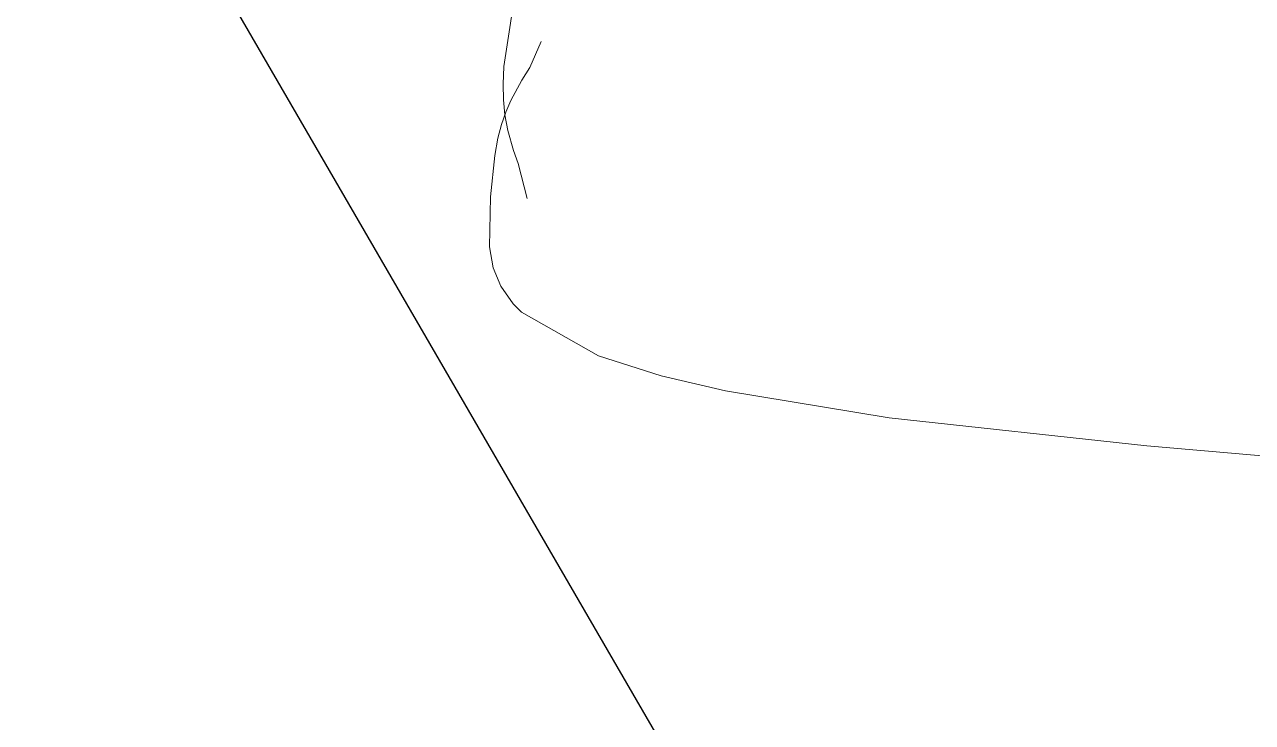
# Model space of a CAD drawing. Header units: millimetres. Extents: x 1680 to 166026, y 35966 to 91121.
# Drawn here: x 69756.6 to 70202, y 56387.6 to 56640.9 of the extents above; entities that cross this region are included whole.
import ezdxf

# ---------------------------------------------------------------- set-up
doc = ezdxf.new("R2010")
doc.units = ezdxf.units.MM
doc.linetypes.add('IMPORT-ACAD_ISO03W100', pattern=[762, 304.8, -457.2])
doc.layers.add('A-GENM', color=13, linetype='Continuous', lineweight=18)
doc.layers.add('G-IMPT', color=8, linetype='Continuous', lineweight=18)

# ---------------------------------------------------------------- blocks, each defined once
blk = doc.blocks.new('Furniture_Sofas-Armchairs_Fritz-Hansen_Alphabet-SofaT-Series-PL300-3 - Default-332488-mebel yerləşmə planı')
at = {"layer": 'G-IMPT', "flags": 128}
for points in [[(-1040.98, -161.6), (-1035.51, -138.27), (-1025.8, -78.86), (-1015.53, 14.62), (-998.83, 208.46), (-997.3, 324.66)], [(-1105.29, -210.2), (-1118.03, -213.41), (-1122.81, -215.14), (-1130.03, -217.22), (-1135.66, -218.26), (-1141.15, -218.79), (-1146.86, -218.91), (-1153.21, -218.63), (-1185.69, -213.67), (-1193.09, -209.94), (-1198.73, -205.23), (-1203.26, -199.42), (-1207.29, -191.88), (-1213.92, -171.35), (-1218.43, -143.98), (-1218.48, -143.49)], [(-1040.98, -161.6), (-1048.25, -184.33), (-1064.07, -212.18), (-1067.17, -215.27), (-1073.53, -219.77), (-1080.22, -222.49), (-1087.74, -223.9), (-1105.9, -223.5), (-1120.9, -221.93), (-1127.17, -220.79), (-1132.19, -219.48), (-1136.65, -217.93), (-1140.85, -216.12), (-1148.27, -212.06), (-1152.85, -209.23), (-1162.35, -205.04)]]:
    blk.add_lwpolyline(points, dxfattribs=at)

msp = doc.modelspace()

# ---------------------------------------------------------------- linework, layer by layer
at = {"ltscale": 20}
msp.add_line((58206.66, 76694.97), (81825.77, 35966.45), dxfattribs=at)

# ---------------------------------------------------------------- block references
at = {"layer": 'A-GENM', "color": 253, "linetype": 'IMPORT-ACAD_ISO03W100', "rotation": 270.0000000000002}
msp.add_blockref('Furniture_Sofas-Armchairs_Fritz-Hansen_Alphabet-SofaT-Series-PL300-3 - Default-332488-mebel yerləşmə planı', (70149.09, 55472.4), dxfattribs=at)

doc.saveas('drawing.dxf')
